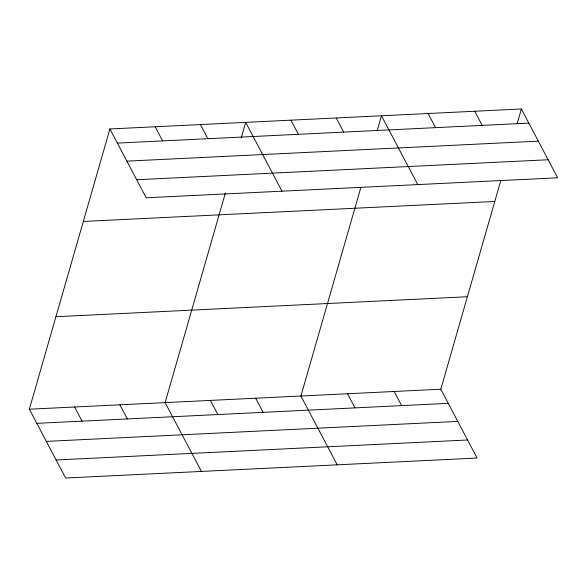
<?xml version="1.0" encoding="UTF-8"?>
<svg xmlns="http://www.w3.org/2000/svg" width="587" height="587" viewBox="0 0 587 587"><rect width="100%" height="100%" fill="white"/><g stroke="black" fill="none" stroke-linecap="round" stroke-linejoin="round"><path stroke-width="0.88" d="M500.799 180.517L440.808 389.218L477.092 458.036L65.634 478.023L29.35 409.205L109.908 128.964L521.366 108.977L557.65 177.795L146.192 197.782L109.908 128.964M225.371 193.035L165.13 402.609L201.414 471.427M241.176 138.07L245.689 122.367L281.973 191.186M360.902 187.312L300.911 396.012L337.195 464.831M377.206 130.608L381.469 115.771L417.753 184.589M517.103 123.806L521.366 108.977M117.363 143.103L528.821 123.116M126.873 161.146L538.33 141.159M136.676 179.739L548.133 159.752M83.325 221.446L494.782 201.458M55.934 316.723L467.391 296.736M29.35 409.205L440.808 389.218M36.805 423.337L448.263 403.35M46.314 441.387L457.772 421.4M56.117 459.981L467.575 439.993M474.736 111.244L482.184 125.376M428.099 113.504L435.554 127.643M336.212 117.972L343.659 132.112M290.947 120.166L298.401 134.306M394.178 391.478L401.633 405.617M347.541 393.745L354.996 407.884M200.431 124.569L207.879 138.701M155.166 126.763L162.621 140.902M255.653 398.206L263.108 412.345M210.388 400.407L217.843 414.547M119.873 404.803L127.328 418.942M74.608 407.004L82.063 421.143"/></g></svg>
